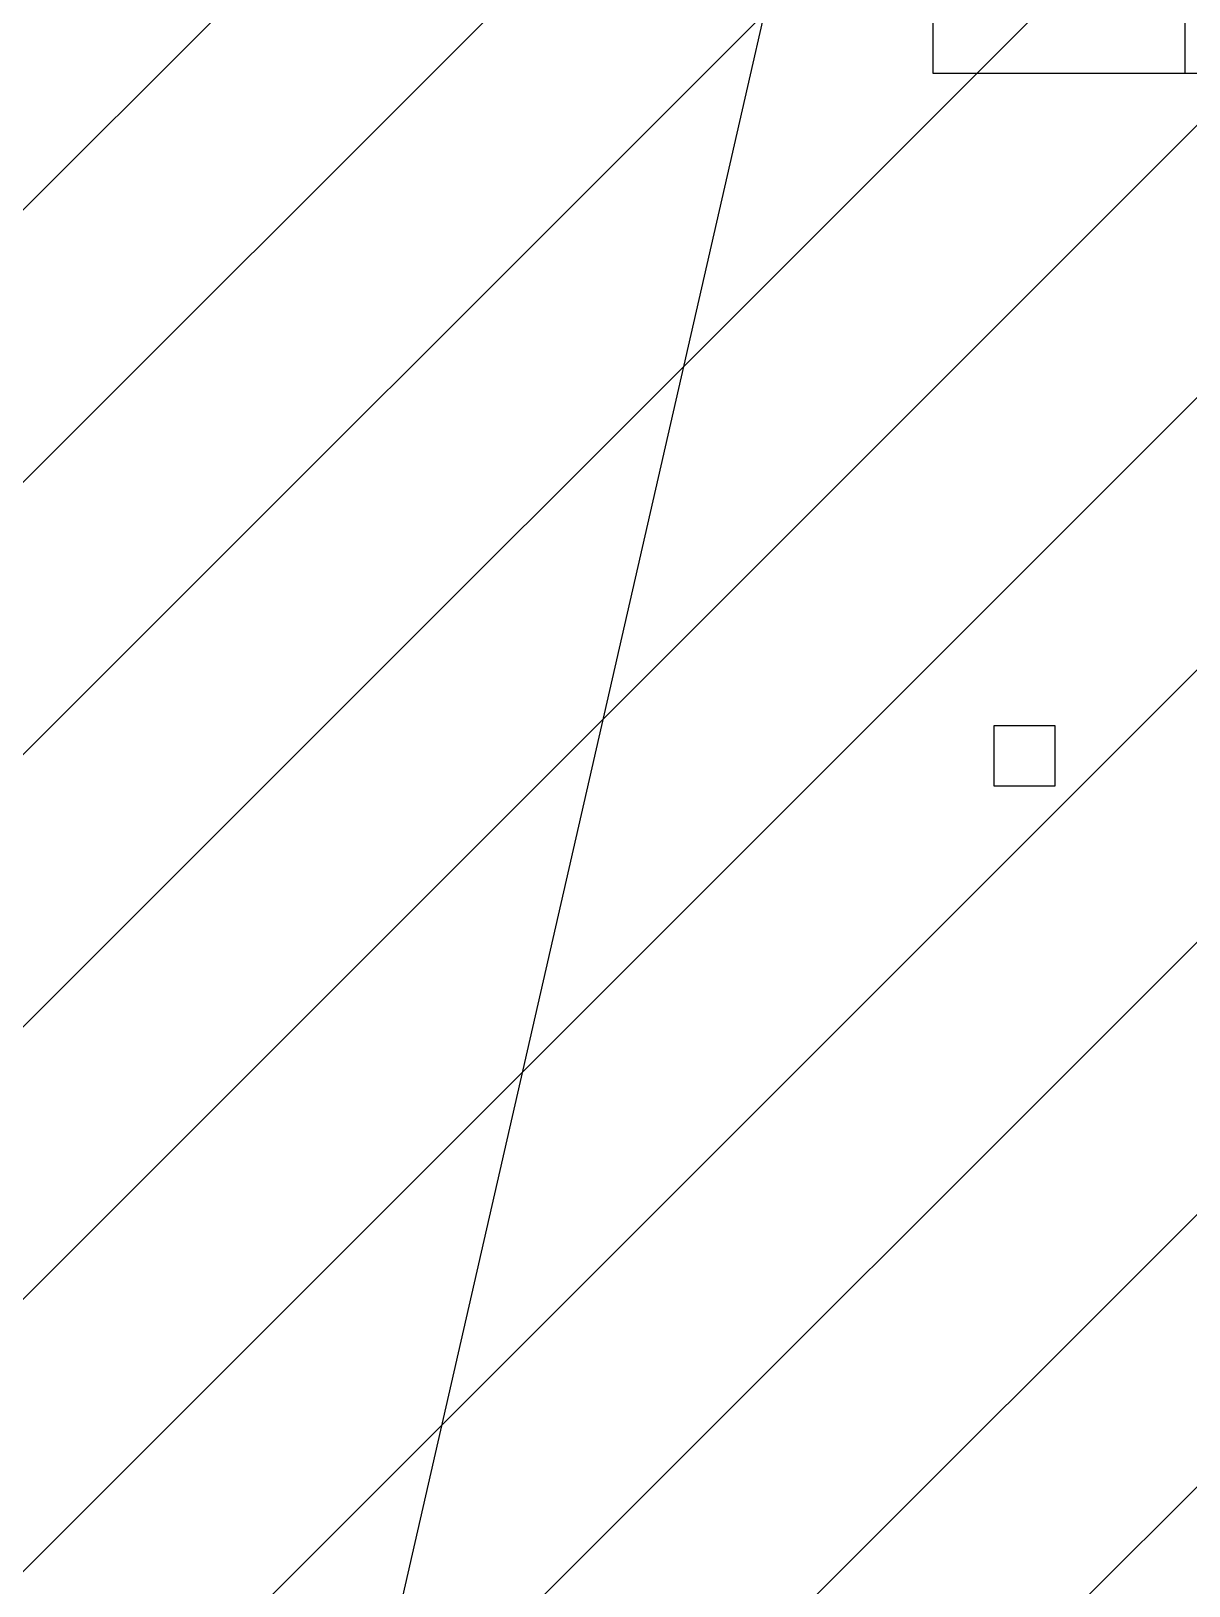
# Model space of a CAD drawing. Header units: millimetres. Extents: x 1084702 to 1166801, y 36632 to 124519.
# Drawn here: x 1100255 to 1102164, y 44588 to 47152 of the extents above; entities that cross this region are included whole.
import ezdxf

# ---------------------------------------------------------------- set-up
doc = ezdxf.new("R2010")
doc.units = ezdxf.units.MM
doc.header["$LTSCALE"] = 250
doc.layers.get('0').update_dxf_attribs({"color": 255})
doc.layers.add('%posline', color=240, linetype='Continuous')
doc.layers.add('%symbol', color=1, linetype='Continuous')
doc.styles.add('ROMANS', font='ROMANS.shx', dxfattribs={"height": 100})
doc.dimstyles.new('dott', dxfattribs={"dimscale": 100, "dimtxt": 150, "dimasz": 0.01, "dimexe": 0.5, "dimexo": 1, "dimgap": 1, "dimtad": 1, "dimdsep": 46, "dimtxsty": 'ROMANS', "dimcen": 1.5, "dimclrd": 1, "dimclre": 1, "dimclrt": 2, "dimazin": 2, "dimtfac": 1, "dimtmove": 2, "dimatfit": 3, "dimldrblk": 'DOT', "dimfxl": 1, "dimtvp": 100, "dimtolj": 1, "dimarcsym": 0})

# ---------------------------------------------------------------- blocks, each defined once
blk = doc.blocks.new('_Dot')
at = {"color": 0, "linetype": 'ByBlock', "lineweight": -2}
blk.add_line((-0.5, 0), (-1, 0), dxfattribs=at)
at = {"color": 0, "linetype": 'ByBlock', "const_width": 0.5}
blk.add_lwpolyline([(-0.25, 0, 1), (0.25, 0, 1)], format="xyb", close=True, dxfattribs=at)
blk = doc.blocks.new('GENERATOR-CENTER')
for p, q in [((-3075.6, -750), (-3075.6, 750)), ((-2660.6, 750), (-2660.6, -750)), ((274.4, -750), (-3075.6, -750))]:
    blk.add_line(p, q)
blk = doc.blocks.new('BL_1-deck_B4_2')
blk.add_lwpolyline([(84079.6, 14258.8), (84179.6, 14258.8), (84179.6, 14158.8), (84079.6, 14158.8)], close=True)
blk.add_blockref('GENERATOR-CENTER', (87054.8, 16083.8))

msp = doc.modelspace()

# ---------------------------------------------------------------- hatches: boundary and pattern name
at = {"layer": '%symbol', "true_color": 0x939598}
h = msp.add_hatch(dxfattribs=at)
h.set_pattern_fill('ANSI31', color=252, scale=100)
h.paths.add_polyline_path([(1097892.6, 52632.3), (1097892.6, 43032.3), (1109392.6, 43032.3), (1109392.6, 52632.3)])

# ---------------------------------------------------------------- block references
msp.add_blockref('BL_1-deck_B4_2', (1017763, 31748.5))

# ---------------------------------------------------------------- leaders
at = {"layer": '%posline', "linetype": 'ByBlock'}
for points in [[(1105977, 46518.4), (1099711.3, 53457.4)], [(1101654.3, 48015.8), (1100333.6, 42238)], [(1106280.8, 47363.3), (1101490.5, 42238)]]:
    msp.add_leader(points, dimstyle='dott', override={"dimasz": 2, "dimgap": 1, "dimtad": 0, "dimclrd": 256}, dxfattribs=at)

doc.saveas('drawing.dxf')
